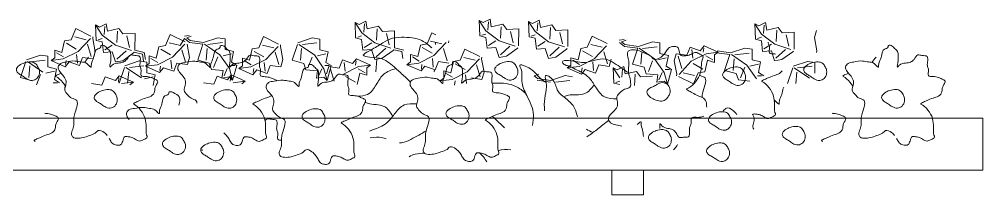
# Model space of a CAD drawing. Header units: inches. Extents: x 15 to 22798, y 21 to 21519.
# Drawn here: x 6371.8 to 6488.1, y 15237.7 to 15258.9 of the extents above; entities that cross this region are included whole.
import ezdxf

# ---------------------------------------------------------------- set-up
doc = ezdxf.new("R2010")
doc.units = ezdxf.units.IN
doc.header["$MEASUREMENT"] = 0
doc.layers.add('ARREDAMENTO', color=8, linetype='Continuous', lineweight=13)

msp = doc.modelspace()

# ---------------------------------------------------------------- linework, layer by layer
at = {"layer": 'ARREDAMENTO', "lineweight": 5}
for p, q in [((6381.5, 15257.94), (6382.31, 15258.34)), ((6382.31, 15258.34), (6382.47, 15257.45)), ((6412.42, 15256.62), (6412.36, 15258.48)), ((6412.36, 15258.48), (6412.84, 15258.23)), ((6412.36, 15258.48), (6413.16, 15257.26)), ((6412.84, 15258.23), (6413.65, 15258.63)), ((6413.4, 15257.34), (6413.49, 15258.31)), ((6413.65, 15258.63), (6413.81, 15257.74)), ((6427.42, 15256.86), (6427.35, 15258.72)), ((6427.35, 15258.72), (6427.84, 15258.47)), ((6427.35, 15258.72), (6428.15, 15257.5)), ((6427.84, 15258.47), (6428.65, 15258.87)), ((6428.39, 15257.58), (6428.48, 15258.55)), ((6428.65, 15258.87), (6428.8, 15257.98)), ((6428.8, 15257.98), (6430.18, 15258.29)), ((6430.18, 15258.29), (6430.66, 15257.64)), ((6433.37, 15256.76), (6433.31, 15258.61)), ((6433.31, 15258.61), (6433.79, 15258.37)), ((6433.31, 15258.61), (6434.1, 15257.4)), ((6433.79, 15258.37), (6434.6, 15258.77)), ((6434.35, 15257.48), (6434.44, 15258.44)), ((6434.6, 15258.77), (6434.75, 15257.88)), ((6460.69, 15256.46), (6460.62, 15258.32)), ((6460.62, 15258.32), (6461.11, 15258.07)), ((6460.62, 15258.32), (6461.42, 15257.1)), ((6461.11, 15258.07), (6461.92, 15258.47)), ((6461.92, 15258.47), (6462.07, 15257.58)), ((6378.08, 15256.41), (6378.65, 15257.75)), ((6378.65, 15257.75), (6380.46, 15256.85)), ((6381.02, 15258.19), (6381.82, 15256.97)), ((6381.02, 15258.19), (6381.5, 15257.94)), ((6381.09, 15256.33), (6381.02, 15258.19)), ((6382.06, 15257.05), (6382.15, 15258.02)), ((6382.47, 15257.45), (6383.84, 15257.76)), ((6383.68, 15257.44), (6383.59, 15256.07)), ((6383.84, 15257.76), (6384.32, 15257.12)), ((6384.32, 15257.12), (6385.78, 15257.18)), ((6385.78, 15257.18), (6385.76, 15255.17)), ((6413.16, 15257.26), (6414.76, 15256.04)), ((6413.81, 15257.74), (6415.18, 15258.05)), ((6415.02, 15257.73), (6414.93, 15256.36)), ((6415.18, 15258.05), (6415.66, 15257.4)), ((6415.66, 15257.4), (6417.12, 15257.47)), ((6416.46, 15255.78), (6416.14, 15257.16)), ((6417.12, 15257.47), (6417.1, 15255.45)), ((6421.04, 15255.9), (6421.61, 15257.24)), ((6421.61, 15257.24), (6422.09, 15257)), ((6428.15, 15257.5), (6429.76, 15256.28)), ((6430.01, 15257.97), (6429.92, 15256.6)), ((6430.66, 15257.64), (6432.11, 15257.71)), ((6431.45, 15256.02), (6431.14, 15257.4)), ((6432.11, 15257.71), (6432.1, 15255.69)), ((6434.1, 15257.4), (6435.71, 15256.17)), ((6434.75, 15257.88), (6436.13, 15258.19)), ((6435.97, 15257.87), (6435.87, 15256.49)), ((6436.13, 15258.19), (6436.61, 15257.54)), ((6436.61, 15257.54), (6438.06, 15257.61)), ((6437.4, 15255.92), (6437.09, 15257.29)), ((6438.06, 15257.61), (6438.05, 15255.59)), ((6461.67, 15257.18), (6461.75, 15258.15)), ((6462.07, 15257.58), (6463.45, 15257.89)), ((6463.28, 15257.57), (6463.19, 15256.2)), ((6463.45, 15257.89), (6463.93, 15257.24)), ((6463.93, 15257.24), (6465.38, 15257.31)), ((6465.38, 15257.31), (6465.37, 15255.29)), ((6467.82, 15256.68), (6468.07, 15257.54)), ((6376.96, 15254.89), (6377.28, 15256.26)), ((6377.28, 15256.26), (6378.08, 15256.41)), ((6377.5, 15255.98), (6378.69, 15255.29)), ((6379.88, 15256.41), (6378.51, 15256.74)), ((6378.91, 15255), (6380.39, 15256.57)), ((6380.68, 15256.56), (6380.7, 15256.77)), ((6380.97, 15254.97), (6380.68, 15256.56)), ((6381.81, 15256.16), (6381.09, 15256.33)), ((6381.33, 15256.41), (6381.81, 15256.57)), ((6381.96, 15254.87), (6381.81, 15256.16)), ((6381.82, 15256.97), (6383.42, 15255.75)), ((6385.12, 15255.49), (6384.81, 15256.87)), ((6389.46, 15255.72), (6390.04, 15257.05)), ((6391.27, 15255.72), (6389.9, 15256.04)), ((6390.04, 15257.05), (6391.85, 15256.15)), ((6391.22, 15255.7), (6391.77, 15256.55)), ((6391.74, 15256.83), (6392.32, 15256.92)), ((6391.77, 15256.55), (6392.37, 15256.09)), ((6392.58, 15256.83), (6392.03, 15256.64)), ((6392.03, 15256.64), (6392.43, 15256.31)), ((6392.37, 15256.09), (6393.98, 15255.88)), ((6392.43, 15256.31), (6394.05, 15256.08)), ((6395.77, 15256.65), (6394.05, 15256.08)), ((6394.58, 15255.85), (6396.33, 15256.06)), ((6395.77, 15256.65), (6396.67, 15256.52)), ((6396.67, 15256.52), (6396.67, 15255.24)), ((6400.74, 15255.45), (6401.31, 15256.78)), ((6401.31, 15256.78), (6403.12, 15255.89)), ((6407.18, 15256.62), (6405.46, 15256.05)), ((6405.99, 15255.82), (6407.74, 15256.03)), ((6407.18, 15256.62), (6408.08, 15256.49)), ((6408.08, 15256.49), (6408.08, 15255.21)), ((6413.15, 15256.45), (6412.42, 15256.62)), ((6412.67, 15256.7), (6413.15, 15256.86)), ((6413.3, 15255.16), (6413.15, 15256.45)), ((6413.47, 15255.48), (6414.36, 15256.04)), ((6414.76, 15256.04), (6416.69, 15255.41)), ((6422.84, 15255.91), (6421.47, 15256.23)), ((6421.87, 15254.49), (6423.36, 15256.06)), ((6422.05, 15255.85), (6422.06, 15256.09)), ((6423.64, 15256.05), (6423.66, 15256.26)), ((6428.14, 15256.69), (6427.42, 15256.86)), ((6427.66, 15256.94), (6428.15, 15257.1)), ((6428.3, 15255.4), (6428.14, 15256.69)), ((6428.46, 15255.72), (6429.35, 15256.28)), ((6429.76, 15256.28), (6431.69, 15255.65)), ((6434.1, 15256.59), (6433.37, 15256.76)), ((6433.62, 15256.83), (6434.1, 15256.99)), ((6434.25, 15255.29), (6434.1, 15256.59)), ((6434.41, 15255.62), (6435.31, 15256.18)), ((6435.71, 15256.17), (6437.64, 15255.55)), ((6440.39, 15255.51), (6440.97, 15256.84)), ((6440.97, 15256.84), (6442.78, 15255.94)), ((6444.24, 15256.34), (6444.83, 15256.43)), ((6444.28, 15256.06), (6444.88, 15255.6)), ((6445.09, 15256.34), (6444.54, 15256.15)), ((6444.54, 15256.15), (6444.94, 15255.82)), ((6448.28, 15256.16), (6446.56, 15255.59)), ((6448.28, 15256.16), (6449.17, 15256.03)), ((6449.17, 15256.03), (6449.17, 15254.75)), ((6461.42, 15256.29), (6460.69, 15256.46)), ((6460.93, 15256.54), (6461.42, 15256.7)), ((6461.42, 15257.1), (6463.03, 15255.88)), ((6461.57, 15255), (6461.42, 15256.29)), ((6464.72, 15255.62), (6464.41, 15257)), ((6467.82, 15256.68), (6468.11, 15255.09)), ((6376.09, 15255.14), (6376.96, 15254.89)), ((6376.09, 15254.24), (6376.09, 15255.14)), ((6377.14, 15254.35), (6376.31, 15254.85)), ((6377.11, 15254.1), (6378.91, 15255)), ((6380.5, 15254.39), (6380.06, 15255.87)), ((6380.97, 15254.97), (6380.72, 15254.1)), ((6383.01, 15254.94), (6381.96, 15254.87)), ((6382.13, 15255.19), (6383.02, 15255.75)), ((6383.41, 15253.73), (6383.01, 15254.94)), ((6383.42, 15255.75), (6385.36, 15255.12)), ((6383.57, 15254.05), (6384.71, 15255.09)), ((6384.3, 15253.88), (6385.6, 15254.84)), ((6385.6, 15254.84), (6385.68, 15254.92)), ((6385.68, 15254.92), (6386.68, 15254.69)), ((6385.76, 15255.17), (6386.9, 15254.88)), ((6386.9, 15254.88), (6387.05, 15254.03)), ((6388.35, 15254.2), (6388.67, 15255.57)), ((6388.67, 15255.57), (6389.46, 15255.72)), ((6388.89, 15255.28), (6390.08, 15254.6)), ((6390.3, 15254.31), (6391.78, 15255.88)), ((6391.89, 15253.7), (6391.45, 15255.18)), ((6392.36, 15254.28), (6392.07, 15255.87)), ((6393.35, 15253.96), (6393.98, 15255.88)), ((6396.03, 15254.6), (6394.17, 15255.87)), ((6394.49, 15255.37), (6394.37, 15253.96)), ((6396.67, 15255.24), (6397.69, 15254.99)), ((6397.69, 15254.99), (6397.43, 15253.71)), ((6399.62, 15253.93), (6399.94, 15255.3)), ((6399.94, 15255.3), (6400.74, 15255.45)), ((6400.16, 15255.01), (6401.35, 15254.33)), ((6402.54, 15255.45), (6401.17, 15255.77)), ((6401.57, 15254.04), (6403.05, 15255.61)), ((6403.16, 15253.43), (6402.72, 15254.91)), ((6403.34, 15255.6), (6403.36, 15255.8)), ((6403.63, 15254.01), (6403.34, 15255.6)), ((6404.76, 15253.94), (6405.39, 15255.85)), ((6407.44, 15254.58), (6405.58, 15255.85)), ((6405.9, 15255.34), (6405.78, 15253.94)), ((6408.08, 15255.21), (6409.1, 15254.96)), ((6409.1, 15254.96), (6408.84, 15253.68)), ((6414.35, 15255.23), (6413.3, 15255.16)), ((6414.75, 15254.02), (6414.35, 15255.23)), ((6414.91, 15254.34), (6416.05, 15255.38)), ((6415.64, 15254.17), (6416.94, 15255.13)), ((6416.94, 15255.13), (6417.02, 15255.21)), ((6417.02, 15255.21), (6418.02, 15254.98)), ((6417.1, 15255.45), (6418.24, 15255.17)), ((6418.02, 15254.98), (6418.02, 15254.98)), ((6418.02, 15254.98), (6418.13, 15254.13)), ((6419.92, 15254.38), (6420.24, 15255.76)), ((6420.24, 15255.76), (6421.04, 15255.9)), ((6420.46, 15255.47), (6421.65, 15254.78)), ((6423.46, 15253.88), (6423.02, 15255.36)), ((6425.04, 15253.94), (6425.62, 15255.27)), ((6425.62, 15255.27), (6427.42, 15254.38)), ((6429.35, 15255.47), (6428.3, 15255.4)), ((6429.74, 15254.26), (6429.35, 15255.47)), ((6429.91, 15254.58), (6431.04, 15255.62)), ((6430.63, 15254.41), (6431.93, 15255.37)), ((6431.93, 15255.37), (6432.01, 15255.45)), ((6435.3, 15255.37), (6434.25, 15255.29)), ((6435.7, 15254.15), (6435.3, 15255.37)), ((6435.86, 15254.47), (6437, 15255.52)), ((6436.58, 15254.31), (6437.88, 15255.27)), ((6437.88, 15255.27), (6437.97, 15255.35)), ((6439.28, 15253.99), (6439.6, 15255.36)), ((6439.6, 15255.36), (6440.39, 15255.51)), ((6439.82, 15255.07), (6441.01, 15254.39)), ((6442.2, 15255.51), (6440.83, 15255.83)), ((6441.23, 15254.1), (6442.71, 15255.67)), ((6442.82, 15253.49), (6442.38, 15254.97)), ((6444.88, 15255.6), (6446.49, 15255.39)), ((6444.94, 15255.82), (6446.56, 15255.59)), ((6445.85, 15253.47), (6446.49, 15255.39)), ((6448.53, 15254.11), (6446.67, 15255.38)), ((6447, 15254.88), (6446.87, 15253.47)), ((6447.08, 15255.36), (6448.83, 15255.57)), ((6452.41, 15254.54), (6452.8, 15255.52)), ((6452.8, 15255.52), (6454.03, 15255.09)), ((6453.02, 15255.23), (6453.13, 15254.18)), ((6454.03, 15255.09), (6454.5, 15255.67)), ((6454.47, 15255.41), (6454.4, 15254.91)), ((6454.5, 15255.67), (6456.2, 15254.91)), ((6456.2, 15254.91), (6454.76, 15254.73)), ((6456.2, 15254.91), (6455.77, 15254.58)), ((6456, 15254.83), (6457.62, 15254.63)), ((6456.07, 15255.06), (6457.68, 15254.82)), ((6459.41, 15255.39), (6457.68, 15254.82)), ((6458.21, 15254.6), (6459.96, 15254.8)), ((6459.41, 15255.39), (6460.3, 15255.26)), ((6460.3, 15255.26), (6460.3, 15253.99)), ((6462.62, 15255.07), (6461.57, 15255)), ((6461.73, 15255.32), (6462.62, 15255.88)), ((6463.01, 15253.86), (6462.62, 15255.07)), ((6463.03, 15255.88), (6464.96, 15255.25)), ((6463.18, 15254.18), (6464.32, 15255.22)), ((6463.9, 15254.01), (6465.2, 15254.97)), ((6465.2, 15254.97), (6465.28, 15255.05)), ((6468.09, 15254.88), (6468.11, 15255.09)), ((6371.95, 15251.86), (6372.59, 15253.77)), ((6374.38, 15254.54), (6372.66, 15253.97)), ((6374.63, 15252.49), (6372.78, 15253.77)), ((6373.19, 15253.74), (6374.93, 15253.95)), ((6374.38, 15254.54), (6375.27, 15254.41)), ((6375.27, 15254.41), (6375.27, 15253.13)), ((6375.66, 15253.91), (6376.09, 15254.24)), ((6375.66, 15253.91), (6377.11, 15254.1)), ((6377.36, 15253.16), (6375.66, 15253.91)), ((6377.83, 15253.74), (6377.36, 15253.16)), ((6377.4, 15253.41), (6377.47, 15253.92)), ((6379.06, 15253.31), (6377.83, 15253.74)), ((6378.84, 15253.59), (6378.73, 15254.64)), ((6379.45, 15254.28), (6379.06, 15253.31)), ((6380.72, 15254.1), (6379.45, 15254.28)), ((6384.3, 15253.88), (6383.41, 15253.73)), ((6386.3, 15253.85), (6384.57, 15253.28)), ((6386.3, 15253.85), (6387.19, 15253.72)), ((6386.68, 15254.69), (6386.79, 15253.84)), ((6386.68, 15254.69), (6386.68, 15254.69)), ((6387.19, 15253.72), (6387.19, 15252.44)), ((6387.48, 15254.45), (6388.35, 15254.2)), ((6387.48, 15253.54), (6387.48, 15254.45)), ((6388.53, 15253.65), (6387.7, 15254.16)), ((6388.49, 15253.4), (6390.3, 15254.31)), ((6390.23, 15252.9), (6390.12, 15253.95)), ((6392.36, 15254.28), (6392.11, 15253.41)), ((6394.75, 15253.58), (6393.35, 15253.96)), ((6395.26, 15253.07), (6395.77, 15254.35)), ((6397.18, 15252.94), (6396.03, 15254.6)), ((6397.43, 15254.73), (6396.41, 15254.47)), ((6397.43, 15253.71), (6398.07, 15253.32)), ((6398.75, 15253.28), (6398.75, 15254.18)), ((6398.75, 15254.18), (6399.62, 15253.93)), ((6399.8, 15253.39), (6398.97, 15253.89)), ((6399.77, 15253.13), (6401.57, 15254.04)), ((6401.5, 15252.63), (6401.39, 15253.68)), ((6403.63, 15254.01), (6403.38, 15253.14)), ((6406.16, 15253.55), (6404.76, 15253.94)), ((6406.67, 15253.04), (6407.18, 15254.32)), ((6408.59, 15252.92), (6407.44, 15254.58)), ((6408.84, 15254.7), (6407.82, 15254.45)), ((6408.84, 15253.68), (6409.48, 15253.3)), ((6410.43, 15252.99), (6410.83, 15253.97)), ((6410.83, 15253.97), (6412.06, 15253.53)), ((6411.04, 15253.68), (6411.15, 15252.63)), ((6412.06, 15253.53), (6412.52, 15254.11)), ((6412.49, 15253.86), (6412.42, 15253.35)), ((6412.52, 15254.11), (6414.22, 15253.36)), ((6415.64, 15254.17), (6414.75, 15254.02)), ((6414.99, 15254.06), (6414.85, 15252.56)), ((6418.62, 15253.4), (6419.05, 15253.73)), ((6419.05, 15253.73), (6419.05, 15254.63)), ((6419.05, 15254.63), (6419.92, 15254.38)), ((6420.1, 15253.84), (6419.27, 15254.34)), ((6420.07, 15253.59), (6421.87, 15254.49)), ((6421.8, 15253.09), (6421.69, 15254.13)), ((6422.41, 15253.77), (6422.02, 15252.8)), ((6423.68, 15253.6), (6422.41, 15253.77)), ((6423.92, 15252.42), (6424.25, 15253.79)), ((6424.25, 15253.79), (6425.04, 15253.94)), ((6426.85, 15253.94), (6425.47, 15254.26)), ((6425.87, 15252.53), (6427.36, 15254.1)), ((6427.64, 15254.09), (6427.67, 15254.29)), ((6427.93, 15252.5), (6427.64, 15254.09)), ((6430.63, 15254.41), (6429.74, 15254.26)), ((6436.58, 15254.31), (6435.7, 15254.15)), ((6438.41, 15253.33), (6438.41, 15254.24)), ((6438.41, 15254.24), (6439.28, 15253.99)), ((6439.46, 15253.44), (6438.63, 15253.95)), ((6439.42, 15253.19), (6441.23, 15254.1)), ((6441.16, 15252.69), (6441.05, 15253.74)), ((6443.29, 15254.07), (6443.04, 15253.2)), ((6447.77, 15252.58), (6448.28, 15253.86)), ((6449.68, 15252.45), (6448.53, 15254.11)), ((6449.94, 15254.24), (6448.92, 15253.98)), ((6449.17, 15254.75), (6450.19, 15254.5)), ((6450.19, 15254.5), (6449.94, 15253.22)), ((6450.89, 15253.85), (6451.14, 15254.72)), ((6450.89, 15253.85), (6451.19, 15252.26)), ((6451.14, 15254.72), (6452.41, 15254.54)), ((6451.36, 15254.43), (6451.8, 15252.95)), ((6452.95, 15253.82), (6451.47, 15252.23)), ((6454.76, 15254.73), (6452.95, 15253.82)), ((6454.9, 15253.93), (6454.58, 15252.56)), ((6454.72, 15254.47), (6455.55, 15253.97)), ((6455.77, 15253.68), (6454.9, 15253.93)), ((6455.77, 15254.58), (6455.77, 15253.68)), ((6456.98, 15252.71), (6457.62, 15254.63)), ((6459.66, 15253.35), (6457.8, 15254.62)), ((6458.13, 15254.11), (6458, 15252.71)), ((6460.3, 15253.99), (6461.32, 15253.73)), ((6461.32, 15253.73), (6461.07, 15252.45)), ((6463.9, 15254.01), (6463.01, 15253.86)), ((6466.99, 15253.8), (6465.26, 15253.23)), ((6466.99, 15253.8), (6467.88, 15253.67)), ((6467.88, 15253.67), (6467.88, 15252.4)), ((6373.1, 15253.26), (6372.97, 15251.86)), ((6376.04, 15252.62), (6375.02, 15252.37)), ((6375.27, 15253.13), (6376.3, 15252.88)), ((6376.3, 15252.88), (6376.04, 15251.6)), ((6383.87, 15251.17), (6384.51, 15253.08)), ((6386.55, 15251.8), (6384.69, 15253.08)), ((6385.02, 15252.57), (6384.89, 15251.17)), ((6385.1, 15253.05), (6386.85, 15253.26)), ((6387.05, 15253.22), (6387.48, 15253.54)), ((6387.05, 15253.22), (6388.49, 15253.4)), ((6388.75, 15252.46), (6387.05, 15253.22)), ((6389.22, 15253.04), (6388.75, 15252.46)), ((6388.79, 15252.72), (6388.86, 15253.22)), ((6390.45, 15252.61), (6389.22, 15253.04)), ((6390.84, 15253.59), (6390.45, 15252.61)), ((6392.11, 15253.41), (6390.84, 15253.59)), ((6395.01, 15252.81), (6394.75, 15253.58)), ((6396.41, 15252.69), (6395.01, 15252.81)), ((6396.28, 15251.79), (6396.41, 15252.69)), ((6396.92, 15252.94), (6396.54, 15252.05)), ((6397.56, 15251.54), (6397.18, 15252.94)), ((6397.82, 15253.32), (6397.3, 15253.32)), ((6398.07, 15253.32), (6397.56, 15251.54)), ((6398.32, 15252.95), (6398.75, 15253.28)), ((6398.32, 15252.95), (6399.77, 15253.13)), ((6400.02, 15252.19), (6398.32, 15252.95)), ((6400.49, 15252.77), (6400.02, 15252.19)), ((6400.06, 15252.45), (6400.13, 15252.95)), ((6401.72, 15252.34), (6400.49, 15252.77)), ((6402.11, 15253.32), (6401.72, 15252.34)), ((6403.38, 15253.14), (6402.11, 15253.32)), ((6406.42, 15252.79), (6406.16, 15253.55)), ((6407.82, 15252.66), (6406.42, 15252.79)), ((6407.69, 15251.77), (6407.82, 15252.66)), ((6408.33, 15252.92), (6407.95, 15252.02)), ((6408.97, 15251.51), (6408.59, 15252.92)), ((6409.23, 15253.3), (6408.71, 15253.3)), ((6408.92, 15252.3), (6409.17, 15253.17)), ((6409.48, 15253.3), (6408.97, 15251.51)), ((6409.17, 15253.17), (6410.43, 15252.99)), ((6409.38, 15252.88), (6409.82, 15251.4)), ((6412.78, 15253.18), (6410.97, 15252.27)), ((6412.74, 15252.92), (6413.58, 15252.42)), ((6414.22, 15253.36), (6412.78, 15253.18)), ((6414.22, 15253.36), (6413.79, 15253.03)), ((6413.79, 15253.03), (6413.79, 15252.13)), ((6418.62, 15253.4), (6420.07, 15253.59)), ((6420.32, 15252.65), (6418.62, 15253.4)), ((6420.79, 15253.23), (6420.32, 15252.65)), ((6420.36, 15252.9), (6420.43, 15253.41)), ((6422.02, 15252.8), (6420.79, 15253.23)), ((6421.91, 15252.56), (6421.93, 15252.83)), ((6423.06, 15251.76), (6423.06, 15252.67)), ((6423.06, 15252.67), (6423.92, 15252.42)), ((6424.07, 15251.62), (6425.87, 15252.53)), ((6424.46, 15253.5), (6425.66, 15252.82)), ((6427.47, 15251.92), (6427.03, 15253.4)), ((6427.93, 15252.5), (6427.68, 15251.63)), ((6437.98, 15253.01), (6438.41, 15253.33)), ((6437.98, 15253.01), (6439.42, 15253.19)), ((6439.68, 15252.25), (6437.98, 15253.01)), ((6440.15, 15252.83), (6439.68, 15252.25)), ((6439.71, 15252.51), (6439.79, 15253.01)), ((6441.38, 15252.4), (6440.15, 15252.83)), ((6441.77, 15253.38), (6441.38, 15252.4)), ((6443.04, 15253.2), (6441.77, 15253.38)), ((6443.59, 15251.16), (6443.52, 15253.02)), ((6443.52, 15253.02), (6444.01, 15252.78)), ((6443.52, 15253.02), (6444.32, 15251.81)), ((6444.01, 15252.78), (6444.82, 15253.18)), ((6444.56, 15251.88), (6444.65, 15252.85)), ((6444.82, 15253.18), (6444.97, 15252.29)), ((6444.97, 15252.29), (6446.35, 15252.6)), ((6447.26, 15253.09), (6445.85, 15253.47)), ((6446.35, 15252.6), (6446.83, 15251.95)), ((6447.51, 15252.32), (6447.26, 15253.09)), ((6450.32, 15252.83), (6449.81, 15252.83)), ((6449.94, 15253.22), (6450.58, 15252.83)), ((6450.58, 15252.83), (6450.07, 15251.05)), ((6454.36, 15252.85), (6453.17, 15253.53)), ((6454.58, 15252.56), (6453.79, 15252.41)), ((6458.38, 15252.33), (6456.98, 15252.71)), ((6458.89, 15251.82), (6459.41, 15253.09)), ((6460.81, 15251.69), (6459.66, 15253.35)), ((6461.07, 15253.48), (6460.04, 15253.22)), ((6464.56, 15251.12), (6465.2, 15253.04)), ((6467.24, 15251.76), (6465.38, 15253.03)), ((6465.71, 15252.52), (6465.58, 15251.12)), ((6465.79, 15253.01), (6467.54, 15253.21)), ((6373.36, 15251.47), (6371.95, 15251.86)), ((6373.87, 15250.96), (6374.38, 15252.24)), ((6376.04, 15251.6), (6376.68, 15251.22)), ((6381.79, 15250.94), (6382.18, 15251.92)), ((6382.18, 15251.92), (6383.41, 15251.49)), ((6383.41, 15251.49), (6383.88, 15252.06)), ((6383.84, 15251.81), (6383.77, 15251.31)), ((6383.88, 15252.06), (6385.58, 15251.31)), ((6385.58, 15251.31), (6384.13, 15251.13)), ((6385.58, 15251.31), (6385.14, 15250.98)), ((6387.96, 15251.93), (6386.93, 15251.68)), ((6387.19, 15252.44), (6388.21, 15252.19)), ((6388.21, 15252.19), (6387.96, 15250.91)), ((6395.3, 15251.04), (6395.7, 15252.02)), ((6395.7, 15252.02), (6396.93, 15251.59)), ((6397.18, 15251.92), (6396.28, 15251.79)), ((6396.93, 15251.59), (6397.39, 15252.17)), ((6397.56, 15251.54), (6397.18, 15251.92)), ((6397.36, 15251.92), (6397.29, 15251.41)), ((6397.39, 15252.17), (6399.09, 15251.41)), ((6399.09, 15251.41), (6397.65, 15251.23)), ((6399.09, 15251.41), (6398.66, 15251.09)), ((6408.59, 15251.89), (6407.69, 15251.77)), ((6408.97, 15251.51), (6408.59, 15251.89)), ((6412.39, 15251.3), (6411.19, 15251.98)), ((6412.93, 15252.38), (6412.6, 15251.01)), ((6413.79, 15252.13), (6412.93, 15252.38)), ((6422.63, 15251.44), (6423.06, 15251.76)), ((6422.63, 15251.44), (6424.07, 15251.62)), ((6424.11, 15251.88), (6423.27, 15252.38)), ((6424.36, 15250.94), (6424.43, 15251.44)), ((6425.81, 15251.12), (6425.69, 15252.17)), ((6427.68, 15251.63), (6426.42, 15251.81)), ((6434.54, 15252.26), (6433.99, 15252.07)), ((6433.99, 15252.07), (6434.39, 15251.74)), ((6434.33, 15251.52), (6435.94, 15251.31)), ((6434.39, 15251.74), (6436.01, 15251.51)), ((6437.73, 15252.08), (6436.01, 15251.51)), ((6436.54, 15251.28), (6438.28, 15251.49)), ((6437.73, 15252.08), (6438.62, 15251.95)), ((6443.83, 15251.24), (6444.32, 15251.4)), ((6446.18, 15252.28), (6446.09, 15250.9)), ((6446.83, 15251.95), (6448.28, 15252.02)), ((6448.92, 15252.2), (6447.51, 15252.32)), ((6448.79, 15251.3), (6448.92, 15252.2)), ((6449.68, 15251.43), (6448.79, 15251.3)), ((6449.43, 15252.45), (6449.04, 15251.56)), ((6450.07, 15251.05), (6449.68, 15252.45)), ((6450.07, 15251.05), (6449.68, 15251.43)), ((6451.16, 15252.06), (6451.19, 15252.26)), ((6453.21, 15251.08), (6451.4, 15251.97)), ((6451.98, 15252.41), (6453.35, 15252.09)), ((6453.79, 15252.41), (6453.21, 15251.08)), ((6458.64, 15251.56), (6458.38, 15252.33)), ((6460.04, 15251.43), (6458.64, 15251.56)), ((6461.45, 15252.07), (6460.94, 15252.07)), ((6461.07, 15252.45), (6461.7, 15252.07)), ((6376.42, 15251.22), (6375.91, 15251.22)), ((6380.52, 15251.12), (6381.79, 15250.94)), ((6394.04, 15251.22), (6395.3, 15251.04)), ((6444.32, 15251), (6443.59, 15251.16))]:
    msp.add_line(p, q, dxfattribs=at)
at = {"layer": 'ARREDAMENTO'}
for p, q in [((6290.31, 15246.96), (6488.15, 15246.96)), ((6488.15, 15246.96), (6488.15, 15240.71)), ((6290.31, 15240.71), (6488.15, 15240.71))]:
    msp.add_line(p, q, dxfattribs=at)
msp.add_lwpolyline([(6447.19, 15237.74), (6447.19, 15240.71), (6443.36, 15240.71), (6443.36, 15237.74)], close=True, dxfattribs=at)
for points in [[(6421.61, 15255.45), (6420.41, 15256.3), (6417.98, 15256.7), (6416.54, 15256.48), (6415.46, 15255.89), (6414.02, 15255.04), (6413.35, 15254.54), (6414.11, 15254.32), (6415.64, 15254.09), (6417.26, 15252.96), (6418.39, 15251.93), (6419.04, 15251.31)], [(6380.18, 15254.32), (6379.67, 15253.68)], [(6443.97, 15249.27), (6442.49, 15249.52), (6441.38, 15250.75), (6440.57, 15251.87), (6438.94, 15252.87), (6438.07, 15253.26), (6437.59, 15253.44), (6437.39, 15253.73), (6438.13, 15253.89), (6440.14, 15253.67), (6442.58, 15254.08), (6443.66, 15253.58), (6445.4, 15252.41)], [(6475.26, 15254.32), (6474.74, 15253.68)], [(6435.41, 15251.26), (6434.66, 15251.82), (6433.54, 15252.9), (6432.23, 15253.26), (6432.37, 15252.94), (6432.5, 15251.41), (6433.09, 15249.7), (6433.9, 15247.36), (6433.79, 15246.08)], [(6439.22, 15247.11), (6438.67, 15248.48), (6437.68, 15249.43), (6436.82, 15250.24), (6436.28, 15251.5), (6435.34, 15252.04), (6435.34, 15251.73), (6435.47, 15250.74), (6435.25, 15249.34), (6435.23, 15247.86)], [(6391.09, 15248.54), (6391.12, 15249.51), (6390.37, 15250.06)]]:
    msp.add_spline(points, degree=3, dxfattribs=at)
for points, knots in [([(6462.25, 15256.11), (6462.25, 15256.04), (6462.28, 15255.84), (6462.5, 15255.44), (6462.19, 15254.71), (6462.81, 15254.71), (6463.07, 15254.69), (6463.13, 15254.68)], [35.287059, 35.287059, 35.287059, 35.287059, 35.476527, 35.859287, 36.437658, 36.922045, 37.070932, 37.070932, 37.070932, 37.070932]), ([(6382.4, 15244.89), (6382.31, 15245.01), (6382.01, 15245.29), (6381.37, 15245.64), (6380.92, 15245.02), (6380.25, 15244.89), (6379.53, 15244.56), (6378.89, 15244.54), (6378.38, 15244.56), (6378.02, 15244.91), (6378.21, 15245.5), (6378.45, 15246.14), (6378.33, 15246.85), (6378.51, 15247.59), (6378.75, 15248.23), (6378.94, 15249.18), (6378.08, 15249.32), (6377.67, 15249.8), (6377.16, 15250.31), (6377.46, 15250.94), (6377.48, 15251.6), (6377.09, 15252.14), (6376.67, 15252.55), (6376.4, 15253.12), (6376.83, 15253.66), (6377.62, 15253.72), (6378.44, 15253.94), (6379.28, 15253.68), (6379.92, 15253.75), (6380.53, 15252.88), (6380.46, 15253.57), (6380.78, 15254.04), (6380.87, 15254.72), (6381.07, 15255.34), (6381.69, 15255.36), (6381.6, 15255.76), (6382.16, 15255.76), (6382.36, 15255.34), (6382.88, 15255.04), (6382.82, 15254.42), (6382.9, 15253.93), (6382.61, 15252.85), (6383.14, 15253.56), (6383.69, 15253.59), (6384.34, 15253.67), (6384.86, 15254.02), (6385.14, 15254.71), (6385.77, 15254.45), (6386.5, 15254.54), (6386.4, 15253.74), (6386.34, 15253.21), (6386.62, 15252.72), (6386.32, 15251.98), (6387.15, 15251.99), (6387.67, 15251.9), (6388.12, 15251.68), (6388.64, 15251.48), (6388.4, 15251), (6388.16, 15250.64), (6388.22, 15250.08), (6387.75, 15249.54), (6387.04, 15249.41), (6386.39, 15249.1), (6386.04, 15248.95), (6385.5, 15248.72), (6385.62, 15248.66), (6385.94, 15248.48), (6386.52, 15247.96), (6387.06, 15246.97), (6387.16, 15245.89), (6387.06, 15245.17), (6387.34, 15244.56), (6386.79, 15244.39), (6386.33, 15244.08), (6385.79, 15244.45), (6385.32, 15244.69), (6384.9, 15244.72), (6384.44, 15244.78), (6384.32, 15244.22), (6384.11, 15243.69), (6383.54, 15243.68), (6383.04, 15243.84), (6382.83, 15244.22), (6382.71, 15244.44), (6382.67, 15244.51)], [9.355904, 9.355904, 9.355904, 9.355904, 9.763541, 10.428141, 10.838604, 11.521667, 12.186267, 12.87127, 13.190848, 13.488162, 14.016573, 14.616035, 15.299565, 15.835754, 16.55086, 17.23439, 17.821867, 18.380538, 18.949129, 19.485318, 20.01111, 20.624154, 21.108746, 21.607517, 22.059698, 22.658746, 23.610242, 24.249397, 24.848445, 25.447641, 25.605379, 26.320485, 26.970824, 27.394647, 27.890393, 27.995551, 28.315129, 28.799661, 29.245632, 29.721753, 30.194966, 30.880513, 31.177827, 31.842427, 32.378219, 32.830283, 33.463196, 33.886769, 34.422561, 35.003314, 35.476527, 35.859287, 36.437658, 36.922045, 37.509442, 37.909602, 38.288546, 38.671306, 39.023961, 39.447864, 40.047178, 40.662166, 41.345229, 41.74539, 42.081896, 42.081896, 42.081896, 43.050962, 44.062166, 44.962168, 45.805075, 46.021855, 46.473918, 46.92284, 47.440338, 47.957837, 48.329336, 48.539484, 49.080719, 49.504543, 49.928115, 50.377037, 50.829218, 51.02278, 51.02278, 51.02278, 51.02278]), ([(6393.25, 15248.77), (6393.25, 15248.88), (6393.18, 15249.19), (6392.51, 15249.29), (6392.1, 15249.77), (6391.58, 15250.29), (6391.88, 15250.92), (6391.9, 15251.58), (6391.52, 15252.12), (6391.09, 15252.53), (6390.82, 15253.09), (6391.26, 15253.63), (6392.04, 15253.7), (6392.86, 15253.92), (6393.71, 15253.66), (6394.34, 15253.72), (6394.95, 15252.85), (6394.88, 15253.55), (6395.2, 15254.02), (6395.3, 15254.7), (6395.49, 15255.31), (6396.11, 15255.33), (6396.02, 15255.74), (6396.58, 15255.73), (6396.79, 15255.31), (6397.31, 15255.01), (6397.24, 15254.39), (6397.32, 15253.91), (6397.04, 15252.83), (6397.56, 15253.54), (6398.12, 15253.57), (6398.76, 15253.65), (6399.28, 15254), (6399.56, 15254.69), (6400.19, 15254.43), (6400.92, 15254.51), (6400.82, 15253.71), (6400.77, 15253.19), (6401.04, 15252.7), (6400.74, 15251.96), (6401.57, 15251.97), (6402.09, 15251.88), (6402.52, 15251.67), (6402.82, 15251.55), (6402.89, 15251.47)], [59.033429, 59.033429, 59.033429, 59.033429, 59.316286, 59.903763, 60.462434, 61.031025, 61.567214, 62.093007, 62.706051, 63.190643, 63.689413, 64.141595, 64.740643, 65.692139, 66.331294, 66.930342, 67.529538, 67.687276, 68.402381, 69.05272, 69.476544, 69.972289, 70.077448, 70.397025, 70.881558, 71.327529, 71.803649, 72.276863, 72.962409, 73.259723, 73.924324, 74.460115, 74.912179, 75.545093, 75.968665, 76.504457, 77.08521, 77.558423, 77.941183, 78.519555, 79.003941, 79.591338, 79.991499, 80.293473, 80.293473, 80.293473, 80.293473]), ([(6454.82, 15248.27), (6454.82, 15248.27), (6454.79, 15248.43), (6454.87, 15248.85), (6454.46, 15249.43), (6453.77, 15249.62), (6453.15, 15249.99), (6452.81, 15250.16), (6452.29, 15250.44), (6452.41, 15250.49), (6452.75, 15250.64), (6453.38, 15251.11), (6454, 15252.05), (6454.2, 15253.11), (6454.16, 15253.84), (6454.49, 15254.42), (6453.96, 15254.65), (6453.52, 15254.99), (6452.96, 15254.66), (6452.46, 15254.47), (6452.05, 15254.48), (6451.58, 15254.46), (6451.51, 15255.03), (6451.35, 15255.58), (6450.79, 15255.63), (6450.27, 15255.53), (6449.97, 15255.05), (6449.64, 15254.59), (6449.17, 15254.19), (6448.45, 15253.87), (6448.06, 15254.54), (6447.4, 15254.73), (6446.71, 15255.11), (6446.07, 15255.19), (6445.56, 15255.21), (6445.18, 15254.9), (6445.31, 15254.29), (6445.49, 15253.64), (6445.31, 15252.94), (6445.43, 15252.19), (6445.61, 15251.53), (6445.72, 15250.56), (6444.85, 15250.51), (6444.4, 15250.06), (6443.84, 15249.59), (6444.09, 15248.94), (6444.04, 15248.28), (6443.62, 15247.78), (6443.16, 15247.41), (6442.83, 15246.87), (6443.22, 15246.29), (6443.88, 15246.18), (6444.34, 15246.03), (6444.58, 15245.99)], [39.012615, 39.012615, 39.012615, 39.012615, 39.023961, 39.447864, 40.047178, 40.662166, 41.345229, 41.74539, 42.081896, 42.081896, 42.081896, 43.050962, 44.062166, 44.962168, 45.805075, 46.021855, 46.473918, 46.92284, 47.440338, 47.957837, 48.329336, 48.539484, 49.080719, 49.504543, 49.928115, 50.377037, 50.829218, 51.325138, 51.845437, 52.510038, 52.9205, 53.603564, 54.268164, 54.953167, 55.272744, 55.570058, 56.098469, 56.697931, 57.381462, 57.917651, 58.632756, 59.316286, 59.903763, 60.462434, 61.031025, 61.567214, 62.093007, 62.706051, 63.190643, 63.689413, 64.141595, 64.740643, 65.383914, 65.383914, 65.383914, 65.383914]), ([(6477.48, 15244.89), (6477.38, 15245.01), (6477.09, 15245.29), (6476.45, 15245.64), (6476, 15245.02), (6475.32, 15244.89), (6474.61, 15244.56), (6473.96, 15244.54), (6473.45, 15244.56), (6473.1, 15244.91), (6473.29, 15245.5), (6473.52, 15246.14), (6473.41, 15246.85), (6473.59, 15247.59), (6473.82, 15248.23), (6474.02, 15249.18), (6473.16, 15249.32), (6472.75, 15249.8), (6472.24, 15250.31), (6472.54, 15250.94), (6472.55, 15251.6), (6472.17, 15252.14), (6471.75, 15252.55), (6471.47, 15253.12), (6471.91, 15253.66), (6472.7, 15253.72), (6473.51, 15253.94), (6474.36, 15253.68), (6474.99, 15253.75), (6475.61, 15252.88), (6475.53, 15253.57), (6475.86, 15254.04), (6475.95, 15254.72), (6476.15, 15255.34), (6476.77, 15255.36), (6476.67, 15255.76), (6477.24, 15255.76), (6477.44, 15255.34), (6477.96, 15255.04), (6477.9, 15254.42), (6477.98, 15253.93), (6477.69, 15252.85), (6478.21, 15253.56), (6478.77, 15253.59), (6479.42, 15253.67), (6479.93, 15254.02), (6480.21, 15254.71), (6480.84, 15254.45), (6481.58, 15254.54), (6481.48, 15253.74), (6481.42, 15253.21), (6481.7, 15252.72), (6481.39, 15251.98), (6482.23, 15251.99), (6482.75, 15251.9), (6483.2, 15251.68), (6483.72, 15251.48), (6483.47, 15251), (6483.23, 15250.64), (6483.29, 15250.08), (6482.83, 15249.54), (6482.12, 15249.41), (6481.47, 15249.1), (6481.12, 15248.95), (6480.58, 15248.72), (6480.69, 15248.66), (6481.02, 15248.48), (6481.6, 15247.96), (6482.14, 15246.97), (6482.24, 15245.89), (6482.14, 15245.17), (6482.41, 15244.56), (6481.87, 15244.39), (6481.4, 15244.08), (6480.87, 15244.45), (6480.39, 15244.69), (6479.98, 15244.72), (6479.51, 15244.78), (6479.39, 15244.22), (6479.19, 15243.69), (6478.62, 15243.68), (6478.12, 15243.84), (6477.91, 15244.22), (6477.79, 15244.44), (6477.75, 15244.51)], [9.355904, 9.355904, 9.355904, 9.355904, 9.763541, 10.428141, 10.838604, 11.521667, 12.186267, 12.87127, 13.190848, 13.488162, 14.016573, 14.616035, 15.299565, 15.835754, 16.55086, 17.23439, 17.821867, 18.380538, 18.949129, 19.485318, 20.01111, 20.624154, 21.108746, 21.607517, 22.059698, 22.658746, 23.610242, 24.249397, 24.848445, 25.447641, 25.605379, 26.320485, 26.970824, 27.394647, 27.890393, 27.995551, 28.315129, 28.799661, 29.245632, 29.721753, 30.194966, 30.880513, 31.177827, 31.842427, 32.378219, 32.830283, 33.463196, 33.886769, 34.422561, 35.003314, 35.476527, 35.859287, 36.437658, 36.922045, 37.509442, 37.909602, 38.288546, 38.671306, 39.023961, 39.447864, 40.047178, 40.662166, 41.345229, 41.74539, 42.081896, 42.081896, 42.081896, 43.050962, 44.062166, 44.962168, 45.805075, 46.021855, 46.473918, 46.92284, 47.440338, 47.957837, 48.329336, 48.539484, 49.080719, 49.504543, 49.928115, 50.377037, 50.829218, 51.02278, 51.02278, 51.02278, 51.02278]), ([(6417.28, 15252.95), (6416.75, 15252.77), (6415.77, 15252.43), (6414.99, 15251.12), (6414.21, 15249.84), (6413.39, 15249.66), (6412.73, 15249.61), (6412.65, 15249.6)], [0, 0, 0, 0, 1.410754, 2.587869, 3.929969, 4.948161, 5.147037, 5.147037, 5.147037, 5.147037]), ([(6463.93, 15252.67), (6463.85, 15252.54), (6463.55, 15252.25), (6462.92, 15252.13), (6462.27, 15251.82), (6461.92, 15251.67), (6461.38, 15251.44), (6461.49, 15251.38), (6461.82, 15251.21), (6462.4, 15250.68), (6462.94, 15249.69), (6463.04, 15248.62), (6462.94, 15247.89), (6463.21, 15247.29), (6462.66, 15247.11), (6462.2, 15246.8), (6461.67, 15247.18), (6461.19, 15247.41), (6460.78, 15247.45), (6460.47, 15247.48), (6460.38, 15247.41), (6460.35, 15247.37)], [39.655284, 39.655284, 39.655284, 39.655284, 40.047178, 40.662166, 41.345229, 41.74539, 42.081896, 42.081896, 42.081896, 43.050962, 44.062166, 44.962168, 45.805075, 46.021855, 46.473918, 46.92284, 47.440338, 47.957837, 48.329336, 48.539484, 48.69173, 48.69173, 48.69173, 48.69173]), ([(6376.85, 15252.38), (6376.77, 15252.34), (6376.57, 15252.26), (6376.1, 15252.05), (6376.22, 15251.99), (6376.54, 15251.82), (6376.97, 15251.43), (6377.28, 15250.96), (6377.37, 15250.8)], [41.443493, 41.443493, 41.443493, 41.443493, 41.74539, 42.081896, 42.081896, 42.081896, 43.050962, 43.53847, 43.53847, 43.53847, 43.53847]), ([(6454.25, 15249.45), (6454.25, 15249.51), (6454.26, 15249.78), (6454.39, 15250.31), (6454.62, 15250.95), (6454.82, 15251.91), (6454.2, 15252), (6453.98, 15252.12), (6453.96, 15252.14)], [15.147135, 15.147135, 15.147135, 15.147135, 15.299565, 15.835754, 16.55086, 17.23439, 17.821867, 17.879021, 17.879021, 17.879021, 17.879021]), ([(6471.93, 15252.38), (6471.84, 15252.34), (6471.64, 15252.26), (6471.18, 15252.05), (6471.29, 15251.99), (6471.62, 15251.82), (6472.05, 15251.43), (6472.36, 15250.96), (6472.45, 15250.8)], [41.443493, 41.443493, 41.443493, 41.443493, 41.74539, 42.081896, 42.081896, 42.081896, 43.050962, 43.53847, 43.53847, 43.53847, 43.53847]), ([(6385.07, 15246.81), (6385.02, 15246.87), (6384.85, 15247.07), (6384.63, 15247.52), (6385.07, 15248.06), (6385.86, 15248.13), (6386.67, 15248.35), (6387.52, 15248.08), (6388.15, 15248.15), (6388.77, 15247.28), (6388.69, 15247.97), (6389.02, 15248.45), (6389.11, 15249.13), (6389.31, 15249.74), (6389.93, 15249.76), (6389.83, 15250.17), (6390.17, 15250.17), (6390.33, 15250.08), (6390.37, 15250.06)], [63.000252, 63.000252, 63.000252, 63.000252, 63.190643, 63.689413, 64.141595, 64.740643, 65.692139, 66.331294, 66.930342, 67.529538, 67.687276, 68.402381, 69.05272, 69.476544, 69.972289, 70.077448, 70.397025, 70.516565, 70.516565, 70.516565, 70.516565]), ([(6432.97, 15249.93), (6432.59, 15250.25), (6431.57, 15251.1), (6430.03, 15251.22), (6429.05, 15251.18), (6428.9, 15251.16)], [0, 0, 0, 0, 1.274481, 3.421457, 3.807397, 3.807397, 3.807397, 3.807397]), ([(6437.56, 15249.52), (6437.76, 15249.62), (6438.42, 15249.91), (6440.13, 15249.55), (6440.89, 15250.55), (6441.23, 15250.99)], [6.205462, 6.205462, 6.205462, 6.205462, 6.789964, 8.505278, 9.87226, 9.87226, 9.87226, 9.87226]), ([(6462.98, 15249.14), (6463, 15249.13), (6463.25, 15248.96), (6463.61, 15248.44), (6463.54, 15249.13), (6463.86, 15249.6), (6463.95, 15250.24), (6464.06, 15250.61), (6464.14, 15250.71)], [24.803037, 24.803037, 24.803037, 24.803037, 24.848445, 25.447641, 25.605379, 26.320485, 26.970824, 27.279925, 27.279925, 27.279925, 27.279925]), ([(6402.28, 15249.69), (6402.24, 15249.66), (6402, 15249.48), (6401.47, 15249.39), (6400.81, 15249.07), (6400.46, 15248.93), (6399.93, 15248.69), (6400.04, 15248.63), (6400.37, 15248.46), (6400.95, 15247.93), (6401.49, 15246.95), (6401.59, 15245.87), (6401.48, 15245.14), (6401.76, 15244.54), (6401.21, 15244.36), (6400.75, 15244.05), (6400.22, 15244.43), (6399.74, 15244.67), (6399.33, 15244.7), (6398.86, 15244.76), (6398.74, 15244.19), (6398.53, 15243.66), (6397.97, 15243.66), (6397.46, 15243.81), (6397.2, 15244.31), (6396.92, 15244.79), (6396.66, 15245.05), (6396.5, 15245.18)], [39.913765, 39.913765, 39.913765, 39.913765, 40.047178, 40.662166, 41.345229, 41.74539, 42.081896, 42.081896, 42.081896, 43.050962, 44.062166, 44.962168, 45.805075, 46.021855, 46.473918, 46.92284, 47.440338, 47.957837, 48.329336, 48.539484, 49.080719, 49.504543, 49.928115, 50.377037, 50.829218, 51.325138, 51.831474, 51.831474, 51.831474, 51.831474]), ([(6413.58, 15248.88), (6413.69, 15248.82), (6414.31, 15248.54), (6415.94, 15248.73), (6416.62, 15247.67), (6416.91, 15247.2)], [6.408714, 6.408714, 6.408714, 6.408714, 6.789964, 8.505278, 9.87226, 9.87226, 9.87226, 9.87226]), ([(6419.8, 15248.67), (6419.27, 15248.7), (6418.16, 15248.77), (6417.12, 15247.5), (6416.15, 15246.15), (6414.94, 15245.74), (6414.23, 15245.43), (6414.1, 15245.38)], [0, 0, 0, 0, 1.314466, 2.758059, 3.953921, 5.620335, 5.961182, 5.961182, 5.961182, 5.961182]), ([(6458.45, 15247.38), (6458.42, 15247.43), (6458.28, 15247.63), (6457.94, 15247.98), (6457.25, 15248.36), (6456.96, 15247.96), (6456.81, 15247.85), (6456.79, 15247.83)], [51.177219, 51.177219, 51.177219, 51.177219, 51.325138, 51.845437, 52.510038, 52.9205, 52.989692, 52.989692, 52.989692, 52.989692]), ([(6374.9, 15247.55), (6374.95, 15247.54), (6375.28, 15247.53), (6375.68, 15247.46), (6376.12, 15247.24), (6376.65, 15247.04), (6376.4, 15246.56), (6376.16, 15246.2), (6376.22, 15245.64), (6375.76, 15245.1), (6375.05, 15244.97), (6374.4, 15244.66), (6374.05, 15244.51), (6373.51, 15244.28), (6373.62, 15244.22), (6373.66, 15244.2), (6373.7, 15244.18), (6373.74, 15244.15)], [36.790543, 36.790543, 36.790543, 36.790543, 36.922045, 37.509442, 37.909602, 38.288546, 38.671306, 39.023961, 39.447864, 40.047178, 40.662166, 41.345229, 41.74539, 42.081896, 42.081896, 42.081896, 42.196716, 42.196716, 42.196716, 42.196716]), ([(6401.49, 15246.64), (6401.57, 15246.76), (6401.76, 15246.98), (6402.28, 15246.77), (6403.01, 15246.86), (6402.91, 15246.06), (6402.85, 15245.53), (6403.13, 15245.04), (6402.84, 15244.34), (6403.29, 15244.31), (6403.48, 15244.3)], [75.19283, 75.19283, 75.19283, 75.19283, 75.545093, 75.968665, 76.504457, 77.08521, 77.558423, 77.941183, 78.519555, 78.929856, 78.929856, 78.929856, 78.929856]), ([(6428.93, 15247.17), (6429.21, 15246.92), (6429.7, 15246.47), (6430.19, 15246), (6430.41, 15245.79)], [12.061038, 12.061038, 12.061038, 12.061038, 13.046466, 13.827823, 13.827823, 13.827823, 13.827823]), ([(6440.34, 15244.71), (6440.58, 15244.87), (6441.27, 15245.36), (6442.11, 15246.02), (6442.74, 15246.52), (6442.98, 15246.71)], [10.973368, 10.973368, 10.973368, 10.973368, 11.713751, 13.046466, 13.827823, 13.827823, 13.827823, 13.827823]), ([(6449.17, 15245.72), (6449.15, 15246.02), (6449.09, 15246.52), (6449.51, 15245.83), (6450.06, 15245.75), (6450.7, 15245.61), (6451.18, 15245.22), (6451.4, 15244.51), (6452.05, 15244.71), (6452.77, 15244.56), (6452.74, 15245.36), (6452.73, 15245.89), (6453.05, 15246.36), (6452.81, 15247.12), (6453.64, 15247.04), (6454.11, 15247.07), (6454.39, 15247.17), (6454.48, 15247.2)], [30.330069, 30.330069, 30.330069, 30.330069, 30.880513, 31.177827, 31.842427, 32.378219, 32.830283, 33.463196, 33.886769, 34.422561, 35.003314, 35.476527, 35.859287, 36.437658, 36.922045, 37.509442, 37.743635, 37.743635, 37.743635, 37.743635]), ([(6460.52, 15245.62), (6460.45, 15245.71), (6460.3, 15245.98), (6460.55, 15246.51), (6460.56, 15247.04), (6460.42, 15247.33), (6460.35, 15247.43)], [60.74025, 60.74025, 60.74025, 60.74025, 61.031025, 61.567214, 62.093007, 62.399592, 62.399592, 62.399592, 62.399592]), ([(6469.97, 15247.55), (6470.03, 15247.54), (6470.36, 15247.53), (6470.76, 15247.46), (6471.2, 15247.24), (6471.72, 15247.04), (6471.48, 15246.56), (6471.24, 15246.2), (6471.3, 15245.64), (6470.83, 15245.1), (6470.13, 15244.97), (6469.48, 15244.66), (6469.12, 15244.51), (6468.59, 15244.28), (6468.7, 15244.22), (6468.74, 15244.2), (6468.78, 15244.18), (6468.82, 15244.15)], [36.790543, 36.790543, 36.790543, 36.790543, 36.922045, 37.509442, 37.909602, 38.288546, 38.671306, 39.023961, 39.447864, 40.047178, 40.662166, 41.345229, 41.74539, 42.081896, 42.081896, 42.081896, 42.196716, 42.196716, 42.196716, 42.196716]), ([(6446.42, 15246.19), (6446.65, 15246.36), (6446.97, 15246.71), (6446.84, 15246.06), (6447.12, 15245.56), (6447.14, 15245.02), (6447.19, 15244.76), (6447.19, 15244.75)], [24.91841, 24.91841, 24.91841, 24.91841, 25.447641, 25.605379, 26.320485, 26.970824, 26.999665, 26.999665, 26.999665, 26.999665]), ([(6414.16, 15244.6), (6414.74, 15244.63), (6415.29, 15244.75), (6415.94, 15244.54), (6416.12, 15244.48)], [8.2809, 8.2809, 8.2809, 8.2809, 9.627654, 10.125719, 10.125719, 10.125719, 10.125719]), ([(6417.7, 15244), (6417.79, 15243.99), (6418.28, 15243.99), (6419.4, 15244.54), (6420.34, 15245.08), (6420.94, 15245.42)], [11.524335, 11.524335, 11.524335, 11.524335, 11.777561, 12.819679, 14.649017, 14.649017, 14.649017, 14.649017]), ([(6431.17, 15243.15), (6430.64, 15243.18), (6430.1, 15243.22), (6429.65, 15243.03), (6429.65, 15243.02)], [0, 0, 0, 0, 1.314466, 1.332994, 1.332994, 1.332994, 1.332994]), ([(6451.28, 15243.77), (6451.19, 15243.6), (6451.05, 15243.38), (6450.88, 15243.19), (6450.82, 15243.13)], [0.7830962, 0.7830962, 0.7830962, 0.7830962, 1.28731, 1.4850384, 1.4850384, 1.4850384, 1.4850384]), ([(6420.74, 15242.74), (6420.36, 15242.72), (6419.72, 15242.7), (6419.1, 15242.46), (6418.87, 15242.31)], [0, 0, 0, 0, 3.936182, 6.739205, 6.739205, 6.739205, 6.739205])]:
    msp.add_open_spline(points, degree=3, knots=knots, dxfattribs=at)
for points, start_tangent, end_tangent in [([(6374.23, 15252.36), (6373.92, 15251.75), (6373.38, 15251.51), (6372.72, 15251.69), (6372.3, 15251.99), (6371.87, 15252.24), (6371.63, 15252.42), (6371.45, 15252.78), (6371.81, 15253.32), (6372.42, 15253.62), (6373.2, 15253.74), (6373.74, 15253.56), (6374.05, 15253.14), (6374.23, 15252.72), (6374.23, 15252.36)], (-0.120483, -0.992715), (-0.120483, -0.992715)), ([(6428.1, 15246.7), (6428.94, 15245.98), (6429.49, 15244.95), (6429.61, 15243.93), (6429.67, 15242.96), (6429.73, 15242.72), (6429.31, 15242.42), (6428.82, 15242.24), (6428.28, 15242.48), (6427.74, 15242.72), (6427.31, 15242.78), (6427.07, 15242.78), (6426.77, 15242.24), (6426.53, 15241.81), (6426.05, 15241.75), (6425.57, 15241.93), (6425.26, 15242.36), (6424.96, 15242.84), (6424.54, 15243.26), (6423.82, 15243.5), (6423.46, 15243.2), (6422.73, 15242.9), (6422.01, 15242.66), (6421.22, 15242.6), (6420.86, 15242.66), (6420.62, 15242.9), (6420.68, 15243.5), (6420.86, 15244.17), (6420.86, 15244.95), (6420.98, 15245.56), (6421.22, 15246.34), (6421.22, 15247.13), (6420.62, 15247.43), (6420.14, 15247.85), (6419.78, 15248.39), (6419.9, 15249), (6419.9, 15249.6), (6419.54, 15250.2), (6419.17, 15250.63), (6418.99, 15251.17), (6419.29, 15251.59), (6419.96, 15251.77), (6421.04, 15251.89), (6421.77, 15251.77), (6422.43, 15251.59), (6422.97, 15251.17), (6422.97, 15251.35), (6423.21, 15252.13), (6423.39, 15252.86), (6423.64, 15253.28), (6424.12, 15253.58), (6424.12, 15253.7), (6424.48, 15253.76), (6424.9, 15253.4), (6425.26, 15253.04), (6425.32, 15252.5), (6425.32, 15251.95), (6425.26, 15251.17), (6425.51, 15251.41), (6426.23, 15251.65), (6426.83, 15251.77), (6427.25, 15252.07), (6427.74, 15252.62), (6428.22, 15252.56), (6428.82, 15252.44), (6428.88, 15251.77), (6428.88, 15251.23), (6429, 15250.81), (6429, 15250.14), (6429.55, 15250.02), (6430.21, 15249.9), (6430.63, 15249.72), (6430.99, 15249.48), (6430.87, 15249.06), (6430.69, 15248.69), (6430.63, 15248.21), (6430.21, 15247.67), (6429.55, 15247.43), (6428.82, 15247.13), (6428.4, 15246.94), (6428.1, 15246.7)], (0.883306, -0.468797), (0.883306, -0.468797)), ([(6432, 15252.39), (6431.7, 15251.79), (6431.15, 15251.55), (6430.49, 15251.73), (6430.07, 15252.03), (6429.65, 15252.27), (6429.4, 15252.45), (6429.22, 15252.82), (6429.59, 15253.36), (6430.19, 15253.66), (6430.97, 15253.78), (6431.52, 15253.6), (6431.82, 15253.18), (6432, 15252.76), (6432, 15252.39)], (-0.120483, -0.992715), (-0.120483, -0.992715)), ([(6469.3, 15252.36), (6469, 15251.75), (6468.46, 15251.51), (6467.8, 15251.69), (6467.37, 15251.99), (6466.95, 15252.24), (6466.71, 15252.42), (6466.53, 15252.78), (6466.89, 15253.32), (6467.49, 15253.62), (6468.28, 15253.74), (6468.82, 15253.56), (6469.12, 15253.14), (6469.3, 15252.72), (6469.3, 15252.36)], (-0.120483, -0.992715), (-0.120483, -0.992715)), ([(6410.71, 15246.35), (6411.56, 15245.62), (6412.1, 15244.6), (6412.22, 15243.57), (6412.28, 15242.61), (6412.34, 15242.36), (6411.92, 15242.06), (6411.44, 15241.88), (6410.89, 15242.12), (6410.35, 15242.36), (6409.93, 15242.42), (6409.69, 15242.42), (6409.39, 15241.88), (6409.14, 15241.46), (6408.66, 15241.4), (6408.18, 15241.58), (6407.88, 15242), (6407.58, 15242.48), (6407.15, 15242.91), (6406.43, 15243.15), (6406.07, 15242.85), (6405.35, 15242.54), (6404.62, 15242.3), (6403.84, 15242.24), (6403.48, 15242.3), (6403.23, 15242.54), (6403.3, 15243.15), (6403.48, 15243.81), (6403.48, 15244.6), (6403.6, 15245.2), (6403.84, 15245.99), (6403.84, 15246.77), (6403.23, 15247.07), (6402.75, 15247.49), (6402.39, 15248.04), (6402.51, 15248.64), (6402.51, 15249.24), (6402.15, 15249.85), (6401.79, 15250.27), (6401.61, 15250.81), (6401.91, 15251.24), (6402.57, 15251.42), (6403.66, 15251.54), (6404.38, 15251.42), (6405.04, 15251.24), (6405.59, 15250.81), (6405.59, 15250.99), (6405.83, 15251.78), (6406.01, 15252.5), (6406.25, 15252.93), (6406.73, 15253.23), (6406.73, 15253.35), (6407.09, 15253.41), (6407.52, 15253.05), (6407.88, 15252.68), (6407.94, 15252.14), (6407.94, 15251.6), (6407.88, 15250.81), (6408.12, 15251.06), (6408.84, 15251.3), (6409.45, 15251.42), (6409.87, 15251.72), (6410.35, 15252.26), (6410.83, 15252.2), (6411.44, 15252.08), (6411.5, 15251.42), (6411.5, 15250.87), (6411.62, 15250.45), (6411.62, 15249.79), (6412.16, 15249.67), (6412.82, 15249.55), (6413.25, 15249.37), (6413.61, 15249.12), (6413.49, 15248.7), (6413.31, 15248.34), (6413.25, 15247.86), (6412.82, 15247.31), (6412.16, 15247.07), (6411.44, 15246.77), (6411.01, 15246.59), (6410.71, 15246.35)], (0.883306, -0.468797), (0.883306, -0.468797)), ([(6459.5, 15251.74), (6459.2, 15251.14), (6458.66, 15250.9), (6458, 15251.08), (6457.57, 15251.38), (6457.15, 15251.62), (6456.91, 15251.8), (6456.73, 15252.16), (6457.09, 15252.71), (6457.7, 15253.01), (6458.48, 15253.13), (6459.02, 15252.95), (6459.32, 15252.53), (6459.5, 15252.1), (6459.5, 15251.74)], (-0.120483, -0.992715), (-0.120483, -0.992715)), ([(6383.63, 15249.02), (6383.33, 15248.42), (6382.78, 15248.17), (6382.12, 15248.35), (6381.7, 15248.66), (6381.28, 15248.9), (6381.03, 15249.08), (6380.85, 15249.44), (6381.22, 15249.98), (6381.82, 15250.29), (6382.6, 15250.41), (6383.14, 15250.23), (6383.45, 15249.8), (6383.63, 15249.38), (6383.63, 15249.02)], (-0.120483, -0.992715), (-0.120483, -0.992715)), ([(6398.05, 15248.99), (6397.75, 15248.39), (6397.21, 15248.15), (6396.54, 15248.33), (6396.12, 15248.63), (6395.7, 15248.87), (6395.46, 15249.05), (6395.28, 15249.42), (6395.64, 15249.96), (6396.24, 15250.26), (6397.03, 15250.38), (6397.57, 15250.2), (6397.87, 15249.78), (6398.05, 15249.36), (6398.05, 15248.99)], (-0.120483, -0.992715), (-0.120483, -0.992715)), ([(6450.4, 15250.31), (6450.15, 15250.94), (6449.63, 15251.23), (6448.96, 15251.11), (6448.51, 15250.84), (6448.07, 15250.64), (6447.81, 15250.48), (6447.6, 15250.14), (6447.91, 15249.56), (6448.48, 15249.21), (6449.25, 15249.02), (6449.81, 15249.15), (6450.15, 15249.54), (6450.37, 15249.95), (6450.4, 15250.31)], (-0.032031, 0.999487), (-0.032031, 0.999487)), ([(6478.7, 15249.02), (6478.4, 15248.42), (6477.86, 15248.17), (6477.2, 15248.35), (6476.77, 15248.66), (6476.35, 15248.9), (6476.11, 15249.08), (6475.93, 15249.44), (6476.29, 15249.98), (6476.9, 15250.29), (6477.68, 15250.41), (6478.22, 15250.23), (6478.52, 15249.8), (6478.7, 15249.38), (6478.7, 15249.02)], (-0.120483, -0.992715), (-0.120483, -0.992715)), ([(6408.72, 15246.71), (6408.42, 15246.11), (6407.88, 15245.86), (6407.22, 15246.05), (6406.79, 15246.35), (6406.37, 15246.59), (6406.13, 15246.77), (6405.95, 15247.13), (6406.31, 15247.68), (6406.91, 15247.98), (6407.7, 15248.1), (6408.24, 15247.92), (6408.54, 15247.49), (6408.72, 15247.07), (6408.72, 15246.71)], (-0.120483, -0.992715), (-0.120483, -0.992715)), ([(6426.11, 15247.07), (6425.81, 15246.46), (6425.26, 15246.22), (6424.6, 15246.4), (6424.18, 15246.7), (6423.76, 15246.94), (6423.52, 15247.13), (6423.33, 15247.49), (6423.7, 15248.03), (6424.3, 15248.33), (6425.08, 15248.45), (6425.63, 15248.27), (6425.93, 15247.85), (6426.11, 15247.43), (6426.11, 15247.07)], (-0.120483, -0.992715), (-0.120483, -0.992715)), ([(6457.8, 15246.34), (6457.5, 15245.74), (6456.96, 15245.5), (6456.29, 15245.68), (6455.87, 15245.98), (6455.45, 15246.22), (6455.21, 15246.4), (6455.03, 15246.76), (6455.39, 15247.31), (6455.99, 15247.61), (6456.78, 15247.73), (6457.32, 15247.55), (6457.62, 15247.13), (6457.8, 15246.7), (6457.8, 15246.34)], (-0.120483, -0.992715), (-0.120483, -0.992715)), ([(6450.54, 15244.19), (6450.24, 15243.59), (6449.7, 15243.35), (6449.04, 15243.53), (6448.61, 15243.83), (6448.19, 15244.07), (6447.95, 15244.25), (6447.77, 15244.61), (6448.13, 15245.16), (6448.73, 15245.46), (6449.52, 15245.58), (6450.06, 15245.4), (6450.36, 15244.98), (6450.54, 15244.55), (6450.54, 15244.19)], (-0.120483, -0.992715), (-0.120483, -0.992715)), ([(6466.71, 15244.58), (6466.41, 15243.98), (6465.87, 15243.74), (6465.2, 15243.92), (6464.78, 15244.22), (6464.36, 15244.46), (6464.12, 15244.64), (6463.94, 15245), (6464.3, 15245.55), (6464.9, 15245.85), (6465.69, 15245.97), (6466.23, 15245.79), (6466.53, 15245.36), (6466.71, 15244.94), (6466.71, 15244.58)], (-0.120483, -0.992715), (-0.120483, -0.992715)), ([(6391.86, 15243.42), (6391.56, 15242.82), (6391.02, 15242.58), (6390.36, 15242.76), (6389.93, 15243.06), (6389.51, 15243.3), (6389.27, 15243.48), (6389.09, 15243.85), (6389.45, 15244.39), (6390.06, 15244.69), (6390.84, 15244.81), (6391.38, 15244.63), (6391.68, 15244.21), (6391.86, 15243.79), (6391.86, 15243.42)], (-0.120483, -0.992715), (-0.120483, -0.992715)), ([(6396.48, 15242.67), (6396.18, 15242.07), (6395.64, 15241.82), (6394.98, 15242.01), (6394.55, 15242.31), (6394.13, 15242.55), (6393.89, 15242.73), (6393.71, 15243.09), (6394.07, 15243.64), (6394.67, 15243.94), (6395.46, 15244.06), (6396, 15243.88), (6396.3, 15243.45), (6396.48, 15243.03), (6396.48, 15242.67)], (-0.120483, -0.992715), (-0.120483, -0.992715)), ([(6457.56, 15242.59), (6457.26, 15241.99), (6456.72, 15241.74), (6456.06, 15241.93), (6455.63, 15242.23), (6455.21, 15242.47), (6454.97, 15242.65), (6454.79, 15243.01), (6455.15, 15243.56), (6455.75, 15243.86), (6456.54, 15243.98), (6457.08, 15243.8), (6457.38, 15243.37), (6457.56, 15242.95), (6457.56, 15242.59)], (-0.120483, -0.992715), (-0.120483, -0.992715))]:
    msp.add_spline(points, degree=3, dxfattribs=dict(at, start_tangent=start_tangent, end_tangent=end_tangent))
for points in [[(6441.08, 15245.23), (6440.81, 15245.36), (6440.53, 15245.48), (6440.28, 15245.62)], [(6393.86, 15243.06), (6393.88, 15243.1), (6393.89, 15243.14), (6393.9, 15243.18)], [(6427.37, 15242.77), (6427.75, 15242.53), (6428.01, 15242.1), (6428.28, 15241.68)]]:
    msp.add_open_spline(points, degree=3, dxfattribs=at)

doc.saveas('drawing.dxf')
